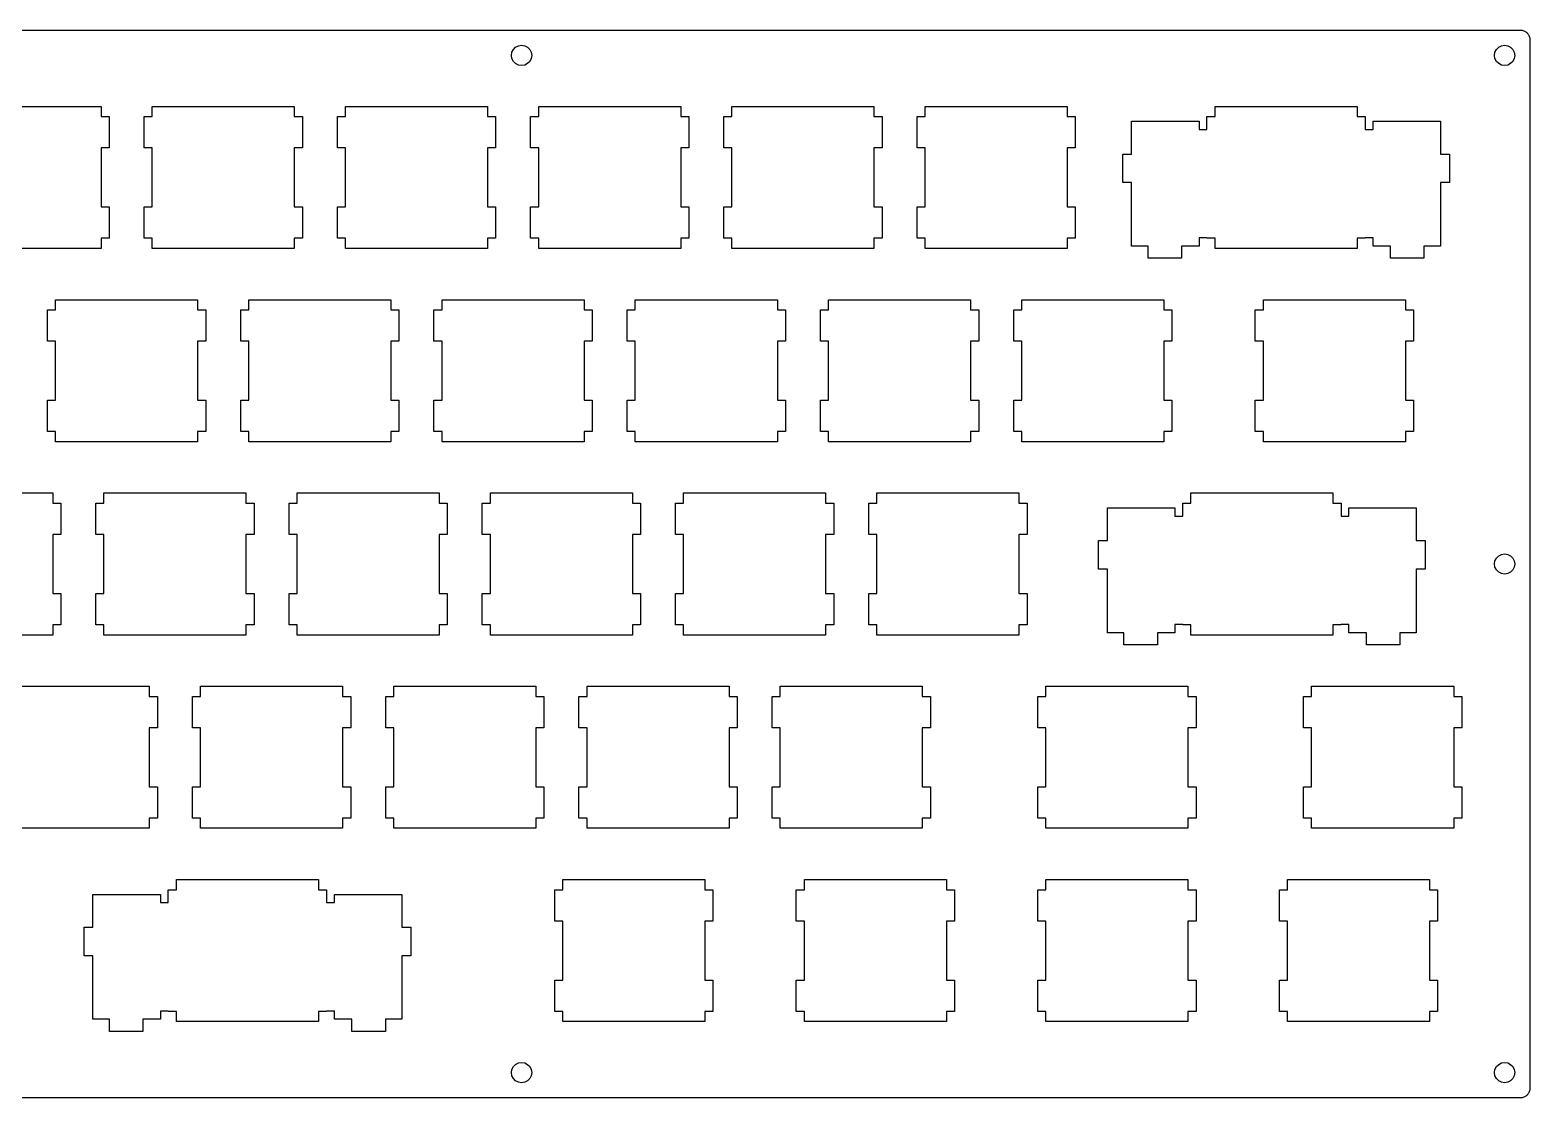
# Model space of a CAD drawing. Extents: x 0 to 296, y 0 to 105.
# Drawn here: x 148 to 295.8, y 0.1 to 105.3 of the extents above; entities that cross this region are included whole.
import ezdxf

# ---------------------------------------------------------------- set-up
doc = ezdxf.new("R2010")
doc.units = 0
doc.layers.get('0').update_dxf_attribs({"linetype": 'CONTINUOUS'})

msp = doc.modelspace()

# ---------------------------------------------------------------- linework, layer by layer
at = {"color": 0}
for p, q in [((1.09416, 105.344), (294.844, 105.344)), ((294.844, 105.344), (294.922, 105.341)), ((294.922, 105.341), (294.999, 105.332)), ((294.999, 105.332), (295.077, 105.317)), ((295.077, 105.317), (295.152, 105.295)), ((295.152, 105.295), (295.227, 105.268)), ((295.227, 105.268), (295.297, 105.235)), ((295.297, 105.235), (295.366, 105.197)), ((295.366, 105.197), (295.432, 105.152)), ((295.432, 105.152), (295.493, 105.104)), ((295.493, 105.104), (295.551, 105.051)), ((295.551, 105.051), (295.605, 104.993)), ((295.605, 104.993), (295.652, 104.932)), ((195.618, 103.431), (195.84, 103.653)), ((195.84, 103.653), (196.118, 103.795)), ((196.118, 103.795), (196.427, 103.843)), ((196.427, 103.843), (196.736, 103.795)), ((196.736, 103.795), (197.015, 103.653)), ((197.015, 103.653), (197.236, 103.431)), ((292.534, 103.431), (292.756, 103.653)), ((292.756, 103.653), (293.034, 103.795)), ((293.034, 103.795), (293.344, 103.843)), ((293.344, 103.843), (293.653, 103.795)), ((293.653, 103.795), (293.931, 103.653)), ((293.931, 103.653), (294.153, 103.431)), ((295.652, 104.932), (295.697, 104.866)), ((295.697, 104.866), (295.735, 104.798)), ((295.735, 104.798), (295.768, 104.727)), ((295.768, 104.727), (295.795, 104.654)), ((295.795, 104.654), (295.815, 104.577)), ((295.815, 104.577), (295.832, 104.501)), ((295.832, 104.501), (295.841, 104.422)), ((295.841, 104.422), (295.844, 104.344)), ((295.844, 104.344), (295.844, 1.09416)), ((195.427, 102.844), (195.476, 103.153)), ((195.476, 102.536), (195.427, 102.844)), ((195.476, 103.153), (195.618, 103.431)), ((195.618, 102.256), (195.476, 102.536)), ((195.84, 102.035), (195.618, 102.256)), ((196.118, 101.894), (195.84, 102.035)), ((197.015, 102.035), (196.736, 101.894)), ((197.236, 102.256), (197.015, 102.035)), ((197.236, 103.431), (197.378, 103.153)), ((197.378, 102.536), (197.236, 102.256)), ((197.378, 103.153), (197.428, 102.844)), ((197.428, 102.844), (197.378, 102.536)), ((292.344, 102.844), (292.392, 103.153)), ((292.392, 102.536), (292.344, 102.844)), ((292.392, 103.153), (292.534, 103.431)), ((292.534, 102.256), (292.392, 102.536)), ((292.756, 102.035), (292.534, 102.256)), ((293.034, 101.894), (292.756, 102.035)), ((293.931, 102.035), (293.653, 101.894)), ((294.153, 102.256), (293.931, 102.035)), ((294.153, 103.431), (294.295, 103.153)), ((294.295, 102.536), (294.153, 102.256)), ((294.295, 103.153), (294.343, 102.844)), ((294.343, 102.844), (294.295, 102.536)), ((196.427, 101.844), (196.118, 101.894)), ((196.736, 101.894), (196.427, 101.844)), ((293.344, 101.844), (293.034, 101.894)), ((293.653, 101.894), (293.344, 101.844)), ((140.969, 97.8186), (154.969, 97.8186)), ((154.969, 97.8186), (154.969, 96.8195)), ((160.019, 96.8195), (160.019, 97.8186)), ((160.019, 97.8186), (174.019, 97.8186)), ((174.019, 97.8186), (174.019, 96.8195)), ((179.069, 96.8195), (179.069, 97.8186)), ((179.069, 97.8186), (193.069, 97.8186)), ((193.069, 97.8186), (193.069, 96.8195)), ((198.119, 96.8195), (198.119, 97.8186)), ((198.119, 97.8186), (212.119, 97.8186)), ((212.119, 97.8186), (212.119, 96.8195)), ((217.169, 96.8195), (217.169, 97.8186)), ((217.169, 97.8186), (231.169, 97.8186)), ((231.169, 97.8186), (231.169, 96.8195)), ((236.219, 96.8195), (236.219, 97.8186)), ((236.219, 97.8186), (250.219, 97.8186)), ((250.219, 97.8186), (250.219, 96.8195)), ((264.794, 96.8195), (264.794, 97.8186)), ((264.794, 97.8186), (278.794, 97.8186)), ((278.794, 97.8186), (278.794, 96.8195)), ((154.969, 96.8195), (155.769, 96.8195)), ((155.769, 96.8195), (155.769, 93.7189)), ((159.218, 93.7189), (159.218, 96.8195)), ((159.218, 96.8195), (160.019, 96.8195)), ((174.019, 96.8195), (174.819, 96.8195)), ((174.819, 96.8195), (174.819, 93.7189)), ((178.268, 93.7189), (178.268, 96.8195)), ((178.268, 96.8195), (179.069, 96.8195)), ((193.069, 96.8195), (193.869, 96.8195)), ((193.869, 96.8195), (193.869, 93.7189)), ((197.318, 93.7189), (197.318, 96.8195)), ((197.318, 96.8195), (198.119, 96.8195)), ((212.119, 96.8195), (212.919, 96.8195)), ((212.919, 96.8195), (212.919, 93.7189)), ((216.368, 93.7189), (216.368, 96.8195)), ((216.368, 96.8195), (217.169, 96.8195)), ((231.169, 96.8195), (231.969, 96.8195)), ((231.969, 96.8195), (231.969, 93.7189)), ((235.418, 93.7189), (235.418, 96.8195)), ((235.418, 96.8195), (236.219, 96.8195)), ((250.219, 96.8195), (251.019, 96.8195)), ((251.019, 96.8195), (251.019, 93.7189)), ((256.569, 93.1196), (256.569, 96.3496)), ((256.569, 96.3496), (263.219, 96.3496)), ((263.219, 96.3496), (263.219, 95.5492)), ((263.993, 95.5492), (263.993, 96.8195)), ((263.993, 96.8195), (264.794, 96.8195)), ((278.794, 96.8195), (279.594, 96.8195)), ((279.594, 96.8195), (279.594, 95.5492)), ((280.369, 95.5492), (280.369, 96.3496)), ((280.369, 96.3496), (287.019, 96.3496)), ((287.019, 96.3496), (287.019, 93.1196)), ((263.219, 95.5492), (263.993, 95.5492)), ((279.594, 95.5492), (280.369, 95.5492)), ((155.769, 93.7189), (154.969, 93.7189)), ((154.969, 93.7189), (154.969, 87.9189)), ((160.019, 93.7189), (159.218, 93.7189)), ((160.019, 87.9189), (160.019, 93.7189)), ((174.819, 93.7189), (174.019, 93.7189)), ((174.019, 93.7189), (174.019, 87.9189)), ((179.069, 93.7189), (178.268, 93.7189)), ((179.069, 87.9189), (179.069, 93.7189)), ((193.869, 93.7189), (193.069, 93.7189)), ((193.069, 93.7189), (193.069, 87.9189)), ((198.119, 93.7189), (197.318, 93.7189)), ((198.119, 87.9189), (198.119, 93.7189)), ((212.919, 93.7189), (212.119, 93.7189)), ((212.119, 93.7189), (212.119, 87.9189)), ((217.169, 93.7189), (216.368, 93.7189)), ((217.169, 87.9189), (217.169, 93.7189)), ((231.969, 93.7189), (231.169, 93.7189)), ((231.169, 93.7189), (231.169, 87.9189)), ((236.219, 93.7189), (235.418, 93.7189)), ((236.219, 87.9189), (236.219, 93.7189)), ((251.019, 93.7189), (250.219, 93.7189)), ((250.219, 93.7189), (250.219, 87.9189)), ((255.694, 90.3192), (255.694, 93.1196)), ((255.694, 93.1196), (256.569, 93.1196)), ((287.019, 93.1196), (287.894, 93.1196)), ((287.894, 93.1196), (287.894, 90.3192)), ((256.569, 90.3192), (255.694, 90.3192)), ((256.569, 84.0493), (256.569, 90.3192)), ((287.019, 90.3192), (287.019, 84.0493)), ((287.894, 90.3192), (287.019, 90.3192)), ((154.969, 87.9189), (155.769, 87.9189)), ((155.769, 87.9189), (155.769, 84.8198)), ((159.218, 84.8198), (159.218, 87.9189)), ((159.218, 87.9189), (160.019, 87.9189)), ((174.019, 87.9189), (174.819, 87.9189)), ((174.819, 87.9189), (174.819, 84.8198)), ((178.268, 84.8198), (178.268, 87.9189)), ((178.268, 87.9189), (179.069, 87.9189)), ((193.069, 87.9189), (193.869, 87.9189)), ((193.869, 87.9189), (193.869, 84.8198)), ((197.318, 84.8198), (197.318, 87.9189)), ((197.318, 87.9189), (198.119, 87.9189)), ((212.119, 87.9189), (212.919, 87.9189)), ((212.919, 87.9189), (212.919, 84.8198)), ((216.368, 84.8198), (216.368, 87.9189)), ((216.368, 87.9189), (217.169, 87.9189)), ((231.169, 87.9189), (231.969, 87.9189)), ((231.969, 87.9189), (231.969, 84.8198)), ((235.418, 84.8198), (235.418, 87.9189)), ((235.418, 87.9189), (236.219, 87.9189)), ((250.219, 87.9189), (251.019, 87.9189)), ((251.019, 87.9189), (251.019, 84.8198)), ((154.969, 84.8198), (154.969, 83.8193)), ((155.769, 84.8198), (154.969, 84.8198)), ((160.019, 84.8198), (159.218, 84.8198)), ((160.019, 83.8193), (160.019, 84.8198)), ((174.019, 84.8198), (174.019, 83.8193)), ((174.819, 84.8198), (174.019, 84.8198)), ((179.069, 84.8198), (178.268, 84.8198)), ((179.069, 83.8193), (179.069, 84.8198)), ((193.069, 84.8198), (193.069, 83.8193)), ((193.869, 84.8198), (193.069, 84.8198)), ((198.119, 84.8198), (197.318, 84.8198)), ((198.119, 83.8193), (198.119, 84.8198)), ((212.119, 84.8198), (212.119, 83.8193)), ((212.919, 84.8198), (212.119, 84.8198)), ((217.169, 84.8198), (216.368, 84.8198)), ((217.169, 83.8193), (217.169, 84.8198)), ((231.169, 84.8198), (231.169, 83.8193)), ((231.969, 84.8198), (231.169, 84.8198)), ((236.219, 84.8198), (235.418, 84.8198)), ((236.219, 83.8193), (236.219, 84.8198)), ((250.219, 84.8198), (250.219, 83.8193)), ((251.019, 84.8198), (250.219, 84.8198)), ((263.993, 84.8487), (263.219, 84.8487)), ((263.219, 84.8487), (263.219, 84.0493)), ((263.993, 84.8198), (263.993, 84.8487)), ((264.794, 84.8198), (263.993, 84.8198)), ((264.794, 83.8193), (264.794, 84.8198)), ((279.594, 84.8198), (278.794, 84.8198)), ((278.794, 84.8198), (278.794, 83.8193)), ((280.369, 84.8487), (279.594, 84.8487)), ((279.594, 84.8487), (279.594, 84.8198)), ((280.369, 84.0493), (280.369, 84.8487)), ((154.969, 83.8193), (140.969, 83.8193)), ((174.019, 83.8193), (160.019, 83.8193)), ((193.069, 83.8193), (179.069, 83.8193)), ((212.119, 83.8193), (198.119, 83.8193)), ((231.169, 83.8193), (217.169, 83.8193)), ((250.219, 83.8193), (236.219, 83.8193)), ((258.193, 84.0493), (256.569, 84.0493)), ((258.193, 82.8492), (258.193, 84.0493)), ((261.494, 82.8492), (258.193, 82.8492)), ((263.219, 84.0493), (261.494, 84.0493)), ((261.494, 84.0493), (261.494, 82.8492)), ((278.794, 83.8193), (264.794, 83.8193)), ((282.094, 84.0493), (280.369, 84.0493)), ((282.094, 82.8492), (282.094, 84.0493)), ((285.393, 82.8492), (282.094, 82.8492)), ((287.019, 84.0493), (285.393, 84.0493)), ((285.393, 84.0493), (285.393, 82.8492)), ((150.494, 77.7695), (150.494, 78.7686)), ((150.494, 78.7686), (164.494, 78.7686)), ((164.494, 78.7686), (164.494, 77.7695)), ((169.544, 77.7695), (169.544, 78.7686)), ((169.544, 78.7686), (183.544, 78.7686)), ((183.544, 78.7686), (183.544, 77.7695)), ((188.594, 77.7695), (188.594, 78.7686)), ((188.594, 78.7686), (202.594, 78.7686)), ((202.594, 78.7686), (202.594, 77.7695)), ((207.644, 77.7695), (207.644, 78.7686)), ((207.644, 78.7686), (221.644, 78.7686)), ((221.644, 78.7686), (221.644, 77.7695)), ((226.694, 77.7695), (226.694, 78.7686)), ((226.694, 78.7686), (240.694, 78.7686)), ((240.694, 78.7686), (240.694, 77.7695)), ((245.744, 77.7695), (245.744, 78.7686)), ((245.744, 78.7686), (259.744, 78.7686)), ((259.744, 78.7686), (259.744, 77.7695)), ((269.557, 77.7695), (269.557, 78.7686)), ((269.557, 78.7686), (283.556, 78.7686)), ((283.556, 78.7686), (283.556, 77.7695)), ((149.693, 74.6689), (149.693, 77.7695)), ((149.693, 77.7695), (150.494, 77.7695)), ((164.494, 77.7695), (165.294, 77.7695)), ((165.294, 77.7695), (165.294, 74.6689)), ((168.743, 74.6689), (168.743, 77.7695)), ((168.743, 77.7695), (169.544, 77.7695)), ((183.544, 77.7695), (184.344, 77.7695)), ((184.344, 77.7695), (184.344, 74.6689)), ((187.793, 74.6689), (187.793, 77.7695)), ((187.793, 77.7695), (188.594, 77.7695)), ((202.594, 77.7695), (203.394, 77.7695)), ((203.394, 77.7695), (203.394, 74.6689)), ((206.843, 74.6689), (206.843, 77.7695)), ((206.843, 77.7695), (207.644, 77.7695)), ((221.644, 77.7695), (222.444, 77.7695)), ((222.444, 77.7695), (222.444, 74.6689)), ((225.893, 74.6689), (225.893, 77.7695)), ((225.893, 77.7695), (226.694, 77.7695)), ((240.694, 77.7695), (241.494, 77.7695)), ((241.494, 77.7695), (241.494, 74.6689)), ((244.943, 74.6689), (244.943, 77.7695)), ((244.943, 77.7695), (245.744, 77.7695)), ((259.744, 77.7695), (260.544, 77.7695)), ((260.544, 77.7695), (260.544, 74.6689)), ((268.757, 74.6689), (268.757, 77.7695)), ((268.757, 77.7695), (269.557, 77.7695)), ((283.556, 77.7695), (284.357, 77.7695)), ((284.357, 77.7695), (284.357, 74.6689)), ((150.494, 74.6689), (149.693, 74.6689)), ((150.494, 68.8689), (150.494, 74.6689)), ((165.294, 74.6689), (164.494, 74.6689)), ((164.494, 74.6689), (164.494, 68.8689)), ((169.544, 74.6689), (168.743, 74.6689)), ((169.544, 68.8689), (169.544, 74.6689)), ((184.344, 74.6689), (183.544, 74.6689)), ((183.544, 74.6689), (183.544, 68.8689)), ((188.594, 74.6689), (187.793, 74.6689)), ((188.594, 68.8689), (188.594, 74.6689)), ((203.394, 74.6689), (202.594, 74.6689)), ((202.594, 74.6689), (202.594, 68.8689)), ((207.644, 74.6689), (206.843, 74.6689)), ((207.644, 68.8689), (207.644, 74.6689)), ((222.444, 74.6689), (221.644, 74.6689)), ((221.644, 74.6689), (221.644, 68.8689)), ((226.694, 74.6689), (225.893, 74.6689)), ((226.694, 68.8689), (226.694, 74.6689)), ((241.494, 74.6689), (240.694, 74.6689)), ((240.694, 74.6689), (240.694, 68.8689)), ((245.744, 74.6689), (244.943, 74.6689)), ((245.744, 68.8689), (245.744, 74.6689)), ((260.544, 74.6689), (259.744, 74.6689)), ((259.744, 74.6689), (259.744, 68.8689)), ((269.557, 74.6689), (268.757, 74.6689)), ((269.557, 68.8689), (269.557, 74.6689)), ((284.357, 74.6689), (283.556, 74.6689)), ((283.556, 74.6689), (283.556, 68.8689)), ((149.693, 65.7698), (149.693, 68.8689)), ((149.693, 68.8689), (150.494, 68.8689)), ((164.494, 68.8689), (165.294, 68.8689)), ((165.294, 68.8689), (165.294, 65.7698)), ((168.743, 65.7698), (168.743, 68.8689)), ((168.743, 68.8689), (169.544, 68.8689)), ((183.544, 68.8689), (184.344, 68.8689)), ((184.344, 68.8689), (184.344, 65.7698)), ((187.793, 65.7698), (187.793, 68.8689)), ((187.793, 68.8689), (188.594, 68.8689)), ((202.594, 68.8689), (203.394, 68.8689)), ((203.394, 68.8689), (203.394, 65.7698)), ((206.843, 65.7698), (206.843, 68.8689)), ((206.843, 68.8689), (207.644, 68.8689)), ((221.644, 68.8689), (222.444, 68.8689)), ((222.444, 68.8689), (222.444, 65.7698)), ((225.893, 65.7698), (225.893, 68.8689)), ((225.893, 68.8689), (226.694, 68.8689)), ((240.694, 68.8689), (241.494, 68.8689)), ((241.494, 68.8689), (241.494, 65.7698)), ((244.943, 65.7698), (244.943, 68.8689)), ((244.943, 68.8689), (245.744, 68.8689)), ((259.744, 68.8689), (260.544, 68.8689)), ((260.544, 68.8689), (260.544, 65.7698)), ((268.757, 65.7698), (268.757, 68.8689)), ((268.757, 68.8689), (269.557, 68.8689)), ((283.556, 68.8689), (284.357, 68.8689)), ((284.357, 68.8689), (284.357, 65.7698)), ((150.494, 65.7698), (149.693, 65.7698)), ((150.494, 64.7693), (150.494, 65.7698)), ((164.494, 65.7698), (164.494, 64.7693)), ((165.294, 65.7698), (164.494, 65.7698)), ((169.544, 65.7698), (168.743, 65.7698)), ((169.544, 64.7693), (169.544, 65.7698)), ((183.544, 65.7698), (183.544, 64.7693)), ((184.344, 65.7698), (183.544, 65.7698)), ((188.594, 65.7698), (187.793, 65.7698)), ((188.594, 64.7693), (188.594, 65.7698)), ((202.594, 65.7698), (202.594, 64.7693)), ((203.394, 65.7698), (202.594, 65.7698)), ((207.644, 65.7698), (206.843, 65.7698)), ((207.644, 64.7693), (207.644, 65.7698)), ((221.644, 65.7698), (221.644, 64.7693)), ((222.444, 65.7698), (221.644, 65.7698)), ((226.694, 65.7698), (225.893, 65.7698)), ((226.694, 64.7693), (226.694, 65.7698)), ((240.694, 65.7698), (240.694, 64.7693)), ((241.494, 65.7698), (240.694, 65.7698)), ((245.744, 65.7698), (244.943, 65.7698)), ((245.744, 64.7693), (245.744, 65.7698)), ((259.744, 65.7698), (259.744, 64.7693)), ((260.544, 65.7698), (259.744, 65.7698)), ((269.557, 65.7698), (268.757, 65.7698)), ((269.557, 64.7693), (269.557, 65.7698)), ((283.556, 65.7698), (283.556, 64.7693)), ((284.357, 65.7698), (283.556, 65.7698)), ((164.494, 64.7693), (150.494, 64.7693)), ((183.544, 64.7693), (169.544, 64.7693)), ((202.594, 64.7693), (188.594, 64.7693)), ((221.644, 64.7693), (207.644, 64.7693)), ((240.694, 64.7693), (226.694, 64.7693)), ((259.744, 64.7693), (245.744, 64.7693)), ((283.556, 64.7693), (269.557, 64.7693)), ((136.207, 59.7186), (150.206, 59.7186)), ((150.206, 59.7186), (150.206, 58.7195)), ((155.257, 58.7195), (155.257, 59.7186)), ((155.257, 59.7186), (169.256, 59.7186)), ((169.256, 59.7186), (169.256, 58.7195)), ((174.307, 58.7195), (174.307, 59.7186)), ((174.307, 59.7186), (188.306, 59.7186)), ((188.306, 59.7186), (188.306, 58.7195)), ((193.357, 58.7195), (193.357, 59.7186)), ((193.357, 59.7186), (207.356, 59.7186)), ((207.356, 59.7186), (207.356, 58.7195)), ((212.407, 58.7195), (212.407, 59.7186)), ((212.407, 59.7186), (226.406, 59.7186)), ((226.406, 59.7186), (226.406, 58.7195)), ((231.457, 58.7195), (231.457, 59.7186)), ((231.457, 59.7186), (245.456, 59.7186)), ((245.456, 59.7186), (245.456, 58.7195)), ((262.413, 58.7195), (262.413, 59.7186)), ((262.413, 59.7186), (276.412, 59.7186)), ((276.412, 59.7186), (276.412, 58.7195)), ((150.206, 58.7195), (151.007, 58.7195)), ((151.007, 58.7195), (151.007, 55.6189)), ((154.457, 55.6189), (154.457, 58.7195)), ((154.457, 58.7195), (155.257, 58.7195)), ((169.256, 58.7195), (170.057, 58.7195)), ((170.057, 58.7195), (170.057, 55.6189)), ((173.507, 55.6189), (173.507, 58.7195)), ((173.507, 58.7195), (174.307, 58.7195)), ((188.306, 58.7195), (189.107, 58.7195)), ((189.107, 58.7195), (189.107, 55.6189)), ((192.557, 55.6189), (192.557, 58.7195)), ((192.557, 58.7195), (193.357, 58.7195)), ((207.356, 58.7195), (208.157, 58.7195)), ((208.157, 58.7195), (208.157, 55.6189)), ((211.607, 55.6189), (211.607, 58.7195)), ((211.607, 58.7195), (212.407, 58.7195)), ((226.406, 58.7195), (227.207, 58.7195)), ((227.207, 58.7195), (227.207, 55.6189)), ((230.657, 55.6189), (230.657, 58.7195)), ((230.657, 58.7195), (231.457, 58.7195)), ((245.456, 58.7195), (246.257, 58.7195)), ((246.257, 58.7195), (246.257, 55.6189)), ((254.187, 55.0196), (254.187, 58.2496)), ((254.187, 58.2496), (260.838, 58.2496)), ((260.838, 58.2496), (260.838, 57.4492)), ((261.612, 57.4492), (261.612, 58.7195)), ((261.612, 58.7195), (262.413, 58.7195)), ((276.412, 58.7195), (277.213, 58.7195)), ((277.213, 58.7195), (277.213, 57.4492)), ((277.987, 57.4492), (277.987, 58.2496)), ((277.987, 58.2496), (284.638, 58.2496)), ((284.638, 58.2496), (284.638, 55.0196)), ((260.838, 57.4492), (261.612, 57.4492)), ((277.213, 57.4492), (277.987, 57.4492)), ((151.007, 55.6189), (150.206, 55.6189)), ((150.206, 55.6189), (150.206, 49.8189)), ((155.257, 55.6189), (154.457, 55.6189)), ((155.257, 49.8189), (155.257, 55.6189)), ((170.057, 55.6189), (169.256, 55.6189)), ((169.256, 55.6189), (169.256, 49.8189)), ((174.307, 55.6189), (173.507, 55.6189)), ((174.307, 49.8189), (174.307, 55.6189)), ((189.107, 55.6189), (188.306, 55.6189)), ((188.306, 55.6189), (188.306, 49.8189)), ((193.357, 55.6189), (192.557, 55.6189)), ((193.357, 49.8189), (193.357, 55.6189)), ((208.157, 55.6189), (207.356, 55.6189)), ((207.356, 55.6189), (207.356, 49.8189)), ((212.407, 55.6189), (211.607, 55.6189)), ((212.407, 49.8189), (212.407, 55.6189)), ((227.207, 55.6189), (226.406, 55.6189)), ((226.406, 55.6189), (226.406, 49.8189)), ((231.457, 55.6189), (230.657, 55.6189)), ((231.457, 49.8189), (231.457, 55.6189)), ((246.257, 55.6189), (245.456, 55.6189)), ((245.456, 55.6189), (245.456, 49.8189)), ((253.312, 52.2192), (253.312, 55.0196)), ((253.312, 55.0196), (254.187, 55.0196)), ((284.638, 55.0196), (285.513, 55.0196)), ((285.513, 55.0196), (285.513, 52.2192)), ((292.392, 53.0281), (292.534, 53.3065)), ((292.534, 53.3065), (292.756, 53.5284)), ((292.756, 53.5284), (293.034, 53.6706)), ((293.034, 53.6706), (293.344, 53.7185)), ((293.344, 53.7185), (293.653, 53.6706)), ((293.653, 53.6706), (293.931, 53.5284)), ((293.931, 53.5284), (294.153, 53.3065)), ((294.153, 53.3065), (294.295, 53.0281)), ((254.187, 52.2192), (253.312, 52.2192)), ((254.187, 45.9493), (254.187, 52.2192)), ((284.638, 52.2192), (284.638, 45.9493)), ((285.513, 52.2192), (284.638, 52.2192)), ((292.344, 52.7195), (292.392, 53.0281)), ((292.392, 52.4097), (292.344, 52.7195)), ((292.534, 52.131), (292.392, 52.4097)), ((292.756, 51.9105), (292.534, 52.131)), ((293.034, 51.7687), (292.756, 51.9105)), ((293.344, 51.719), (293.034, 51.7687)), ((293.653, 51.7687), (293.344, 51.719)), ((293.931, 51.9105), (293.653, 51.7687)), ((294.153, 52.131), (293.931, 51.9105)), ((294.295, 52.4097), (294.153, 52.131)), ((294.295, 53.0281), (294.343, 52.7195)), ((294.343, 52.7195), (294.295, 52.4097)), ((150.206, 49.8189), (151.007, 49.8189)), ((151.007, 49.8189), (151.007, 46.7198)), ((154.457, 46.7198), (154.457, 49.8189)), ((154.457, 49.8189), (155.257, 49.8189)), ((169.256, 49.8189), (170.057, 49.8189)), ((170.057, 49.8189), (170.057, 46.7198)), ((173.507, 46.7198), (173.507, 49.8189)), ((173.507, 49.8189), (174.307, 49.8189)), ((188.306, 49.8189), (189.107, 49.8189)), ((189.107, 49.8189), (189.107, 46.7198)), ((192.557, 46.7198), (192.557, 49.8189)), ((192.557, 49.8189), (193.357, 49.8189)), ((207.356, 49.8189), (208.157, 49.8189)), ((208.157, 49.8189), (208.157, 46.7198)), ((211.607, 46.7198), (211.607, 49.8189)), ((211.607, 49.8189), (212.407, 49.8189)), ((226.406, 49.8189), (227.207, 49.8189)), ((227.207, 49.8189), (227.207, 46.7198)), ((230.657, 46.7198), (230.657, 49.8189)), ((230.657, 49.8189), (231.457, 49.8189)), ((245.456, 49.8189), (246.257, 49.8189)), ((246.257, 49.8189), (246.257, 46.7198)), ((150.206, 46.7198), (150.206, 45.7193)), ((151.007, 46.7198), (150.206, 46.7198)), ((155.257, 46.7198), (154.457, 46.7198)), ((155.257, 45.7193), (155.257, 46.7198)), ((169.256, 46.7198), (169.256, 45.7193)), ((170.057, 46.7198), (169.256, 46.7198)), ((174.307, 46.7198), (173.507, 46.7198)), ((174.307, 45.7193), (174.307, 46.7198)), ((188.306, 46.7198), (188.306, 45.7193)), ((189.107, 46.7198), (188.306, 46.7198)), ((193.357, 46.7198), (192.557, 46.7198)), ((193.357, 45.7193), (193.357, 46.7198)), ((207.356, 46.7198), (207.356, 45.7193)), ((208.157, 46.7198), (207.356, 46.7198)), ((212.407, 46.7198), (211.607, 46.7198)), ((212.407, 45.7193), (212.407, 46.7198)), ((226.406, 46.7198), (226.406, 45.7193)), ((227.207, 46.7198), (226.406, 46.7198)), ((231.457, 46.7198), (230.657, 46.7198)), ((231.457, 45.7193), (231.457, 46.7198)), ((245.456, 46.7198), (245.456, 45.7193)), ((246.257, 46.7198), (245.456, 46.7198)), ((255.812, 45.9493), (254.187, 45.9493)), ((255.812, 44.7492), (255.812, 45.9493)), ((260.838, 45.9493), (259.112, 45.9493)), ((259.112, 45.9493), (259.112, 44.7492)), ((261.612, 46.7487), (260.838, 46.7487)), ((260.838, 46.7487), (260.838, 45.9493)), ((261.612, 46.7198), (261.612, 46.7487)), ((262.413, 46.7198), (261.612, 46.7198)), ((262.413, 45.7193), (262.413, 46.7198)), ((277.213, 46.7198), (276.412, 46.7198)), ((276.412, 46.7198), (276.412, 45.7193)), ((277.987, 46.7487), (277.213, 46.7487)), ((277.213, 46.7487), (277.213, 46.7198)), ((277.987, 45.9493), (277.987, 46.7487)), ((279.713, 45.9493), (277.987, 45.9493)), ((279.713, 44.7492), (279.713, 45.9493)), ((284.638, 45.9493), (283.013, 45.9493)), ((283.013, 45.9493), (283.013, 44.7492)), ((150.206, 45.7193), (136.207, 45.7193)), ((169.256, 45.7193), (155.257, 45.7193)), ((188.306, 45.7193), (174.307, 45.7193)), ((207.356, 45.7193), (193.357, 45.7193)), ((226.406, 45.7193), (212.407, 45.7193)), ((245.456, 45.7193), (231.457, 45.7193)), ((259.112, 44.7492), (255.812, 44.7492)), ((276.412, 45.7193), (262.413, 45.7193)), ((283.013, 44.7492), (279.713, 44.7492)), ((145.732, 40.6686), (159.731, 40.6686)), ((159.731, 40.6686), (159.731, 39.6695)), ((164.782, 39.6695), (164.782, 40.6686)), ((164.782, 40.6686), (178.781, 40.6686)), ((178.781, 40.6686), (178.781, 39.6695)), ((183.832, 39.6695), (183.832, 40.6686)), ((183.832, 40.6686), (197.831, 40.6686)), ((197.831, 40.6686), (197.831, 39.6695)), ((202.882, 39.6695), (202.882, 40.6686)), ((202.882, 40.6686), (216.881, 40.6686)), ((216.881, 40.6686), (216.881, 39.6695)), ((221.932, 39.6695), (221.932, 40.6686)), ((221.932, 40.6686), (235.931, 40.6686)), ((235.931, 40.6686), (235.931, 39.6695)), ((248.126, 39.6695), (248.126, 40.6686)), ((248.126, 40.6686), (262.125, 40.6686)), ((262.125, 40.6686), (262.125, 39.6695)), ((274.319, 39.6695), (274.319, 40.6686)), ((274.319, 40.6686), (288.319, 40.6686)), ((288.319, 40.6686), (288.319, 39.6695)), ((159.731, 39.6695), (160.532, 39.6695)), ((160.532, 39.6695), (160.532, 36.5689)), ((163.982, 36.5689), (163.982, 39.6695)), ((163.982, 39.6695), (164.782, 39.6695)), ((178.781, 39.6695), (179.582, 39.6695)), ((179.582, 39.6695), (179.582, 36.5689)), ((183.032, 36.5689), (183.032, 39.6695)), ((183.032, 39.6695), (183.832, 39.6695)), ((197.831, 39.6695), (198.632, 39.6695)), ((198.632, 39.6695), (198.632, 36.5689)), ((202.082, 36.5689), (202.082, 39.6695)), ((202.082, 39.6695), (202.882, 39.6695)), ((216.881, 39.6695), (217.682, 39.6695)), ((217.682, 39.6695), (217.682, 36.5689)), ((221.132, 36.5689), (221.132, 39.6695)), ((221.132, 39.6695), (221.932, 39.6695)), ((235.931, 39.6695), (236.732, 39.6695)), ((236.732, 39.6695), (236.732, 36.5689)), ((247.325, 36.5689), (247.325, 39.6695)), ((247.325, 39.6695), (248.126, 39.6695)), ((262.125, 39.6695), (262.924, 39.6695)), ((262.924, 39.6695), (262.924, 36.5689)), ((273.518, 36.5689), (273.518, 39.6695)), ((273.518, 39.6695), (274.319, 39.6695)), ((288.319, 39.6695), (289.119, 39.6695)), ((289.119, 39.6695), (289.119, 36.5689)), ((160.532, 36.5689), (159.731, 36.5689)), ((159.731, 36.5689), (159.731, 30.7689)), ((164.782, 36.5689), (163.982, 36.5689)), ((164.782, 30.7689), (164.782, 36.5689)), ((179.582, 36.5689), (178.781, 36.5689)), ((178.781, 36.5689), (178.781, 30.7689)), ((183.832, 36.5689), (183.032, 36.5689)), ((183.832, 30.7689), (183.832, 36.5689)), ((198.632, 36.5689), (197.831, 36.5689)), ((197.831, 36.5689), (197.831, 30.7689)), ((202.882, 36.5689), (202.082, 36.5689)), ((202.882, 30.7689), (202.882, 36.5689)), ((217.682, 36.5689), (216.881, 36.5689)), ((216.881, 36.5689), (216.881, 30.7689)), ((221.932, 36.5689), (221.132, 36.5689)), ((221.932, 30.7689), (221.932, 36.5689)), ((236.732, 36.5689), (235.931, 36.5689)), ((235.931, 36.5689), (235.931, 30.7689)), ((248.126, 36.5689), (247.325, 36.5689)), ((248.126, 30.7689), (248.126, 36.5689)), ((262.924, 36.5689), (262.125, 36.5689)), ((262.125, 36.5689), (262.125, 30.7689)), ((274.319, 36.5689), (273.518, 36.5689)), ((274.319, 30.7689), (274.319, 36.5689)), ((289.119, 36.5689), (288.319, 36.5689)), ((288.319, 36.5689), (288.319, 30.7689)), ((159.731, 30.7689), (160.532, 30.7689)), ((160.532, 30.7689), (160.532, 27.6696)), ((163.982, 27.6696), (163.982, 30.7689)), ((163.982, 30.7689), (164.782, 30.7689)), ((178.781, 30.7689), (179.582, 30.7689)), ((179.582, 30.7689), (179.582, 27.6696)), ((183.032, 27.6696), (183.032, 30.7689)), ((183.032, 30.7689), (183.832, 30.7689)), ((197.831, 30.7689), (198.632, 30.7689)), ((198.632, 30.7689), (198.632, 27.6696)), ((202.082, 27.6696), (202.082, 30.7689)), ((202.082, 30.7689), (202.882, 30.7689)), ((216.881, 30.7689), (217.682, 30.7689)), ((217.682, 30.7689), (217.682, 27.6696)), ((221.132, 27.6696), (221.132, 30.7689)), ((221.132, 30.7689), (221.932, 30.7689)), ((235.931, 30.7689), (236.732, 30.7689)), ((236.732, 30.7689), (236.732, 27.6696)), ((247.325, 27.6696), (247.325, 30.7689)), ((247.325, 30.7689), (248.126, 30.7689)), ((262.125, 30.7689), (262.924, 30.7689)), ((262.924, 30.7689), (262.924, 27.6696)), ((273.518, 27.6696), (273.518, 30.7689)), ((273.518, 30.7689), (274.319, 30.7689)), ((288.319, 30.7689), (289.119, 30.7689)), ((289.119, 30.7689), (289.119, 27.6696)), ((159.731, 26.6692), (145.732, 26.6692)), ((159.731, 27.6696), (159.731, 26.6692)), ((160.532, 27.6696), (159.731, 27.6696)), ((164.782, 27.6696), (163.982, 27.6696)), ((164.782, 26.6692), (164.782, 27.6696)), ((178.781, 26.6692), (164.782, 26.6692)), ((178.781, 27.6696), (178.781, 26.6692)), ((179.582, 27.6696), (178.781, 27.6696)), ((183.832, 27.6696), (183.032, 27.6696)), ((183.832, 26.6692), (183.832, 27.6696)), ((197.831, 26.6692), (183.832, 26.6692)), ((197.831, 27.6696), (197.831, 26.6692)), ((198.632, 27.6696), (197.831, 27.6696)), ((202.882, 27.6696), (202.082, 27.6696)), ((202.882, 26.6692), (202.882, 27.6696)), ((216.881, 26.6692), (202.882, 26.6692)), ((216.881, 27.6696), (216.881, 26.6692)), ((217.682, 27.6696), (216.881, 27.6696)), ((221.932, 27.6696), (221.132, 27.6696)), ((221.932, 26.6692), (221.932, 27.6696)), ((235.931, 26.6692), (221.932, 26.6692)), ((235.931, 27.6696), (235.931, 26.6692)), ((236.732, 27.6696), (235.931, 27.6696)), ((248.126, 27.6696), (247.325, 27.6696)), ((248.126, 26.6692), (248.126, 27.6696)), ((262.125, 26.6692), (248.126, 26.6692)), ((262.125, 27.6696), (262.125, 26.6692)), ((262.924, 27.6696), (262.125, 27.6696)), ((274.319, 27.6696), (273.518, 27.6696)), ((274.319, 26.6692), (274.319, 27.6696)), ((288.319, 26.6692), (274.319, 26.6692)), ((288.319, 27.6696), (288.319, 26.6692)), ((289.119, 27.6696), (288.319, 27.6696)), ((162.401, 20.6196), (162.401, 21.6187)), ((162.401, 21.6187), (176.4, 21.6187)), ((176.4, 21.6187), (176.4, 20.6196)), ((200.501, 20.6196), (200.501, 21.6187)), ((200.501, 21.6187), (214.5, 21.6187)), ((214.5, 21.6187), (214.5, 20.6196)), ((224.313, 20.6196), (224.313, 21.6187)), ((224.313, 21.6187), (238.312, 21.6187)), ((238.312, 21.6187), (238.312, 20.6196)), ((248.126, 20.6196), (248.126, 21.6187)), ((248.126, 21.6187), (262.125, 21.6187)), ((262.125, 21.6187), (262.125, 20.6196)), ((271.938, 20.6196), (271.938, 21.6187)), ((271.938, 21.6187), (285.937, 21.6187)), ((285.937, 21.6187), (285.937, 20.6196)), ((154.175, 16.9195), (154.175, 20.1497)), ((154.175, 20.1497), (160.825, 20.1497)), ((160.825, 20.1497), (160.825, 19.349)), ((160.825, 19.349), (161.6, 19.349)), ((161.6, 19.349), (161.6, 20.6196)), ((161.6, 20.6196), (162.401, 20.6196)), ((176.4, 20.6196), (177.199, 20.6196)), ((177.199, 20.6196), (177.199, 19.349)), ((177.199, 19.349), (177.975, 19.349)), ((177.975, 19.349), (177.975, 20.1497)), ((177.975, 20.1497), (184.626, 20.1497)), ((184.626, 20.1497), (184.626, 16.9195)), ((199.7, 17.519), (199.7, 20.6196)), ((199.7, 20.6196), (200.501, 20.6196)), ((214.5, 20.6196), (215.299, 20.6196)), ((215.299, 20.6196), (215.299, 17.519)), ((223.512, 17.519), (223.512, 20.6196)), ((223.512, 20.6196), (224.313, 20.6196)), ((238.312, 20.6196), (239.113, 20.6196)), ((239.113, 20.6196), (239.113, 17.519)), ((247.325, 17.519), (247.325, 20.6196)), ((247.325, 20.6196), (248.126, 20.6196)), ((262.125, 20.6196), (262.924, 20.6196)), ((262.924, 20.6196), (262.924, 17.519)), ((271.137, 17.519), (271.137, 20.6196)), ((271.137, 20.6196), (271.938, 20.6196)), ((285.937, 20.6196), (286.738, 20.6196)), ((286.738, 20.6196), (286.738, 17.519)), ((153.3, 14.1194), (153.3, 16.9195)), ((153.3, 16.9195), (154.175, 16.9195)), ((184.626, 16.9195), (185.499, 16.9195)), ((185.499, 16.9195), (185.499, 14.1194)), ((200.501, 17.519), (199.7, 17.519)), ((200.501, 11.7189), (200.501, 17.519)), ((215.299, 17.519), (214.5, 17.519)), ((214.5, 17.519), (214.5, 11.7189)), ((224.313, 17.519), (223.512, 17.519)), ((224.313, 11.7189), (224.313, 17.519)), ((239.113, 17.519), (238.312, 17.519)), ((238.312, 17.519), (238.312, 11.7189)), ((248.126, 17.519), (247.325, 17.519)), ((248.126, 11.7189), (248.126, 17.519)), ((262.924, 17.519), (262.125, 17.519)), ((262.125, 17.519), (262.125, 11.7189)), ((271.938, 17.519), (271.137, 17.519)), ((271.938, 11.7189), (271.938, 17.519)), ((286.738, 17.519), (285.937, 17.519)), ((285.937, 17.519), (285.937, 11.7189)), ((154.175, 14.1194), (153.3, 14.1194)), ((154.175, 7.84931), (154.175, 14.1194)), ((184.626, 14.1194), (184.626, 7.84931)), ((185.499, 14.1194), (184.626, 14.1194)), ((199.7, 8.61963), (199.7, 11.7189)), ((199.7, 11.7189), (200.501, 11.7189)), ((214.5, 11.7189), (215.299, 11.7189)), ((215.299, 11.7189), (215.299, 8.61963)), ((223.512, 8.61963), (223.512, 11.7189)), ((223.512, 11.7189), (224.313, 11.7189)), ((238.312, 11.7189), (239.113, 11.7189)), ((239.113, 11.7189), (239.113, 8.61963)), ((247.325, 8.61963), (247.325, 11.7189)), ((247.325, 11.7189), (248.126, 11.7189)), ((262.125, 11.7189), (262.924, 11.7189)), ((262.924, 11.7189), (262.924, 8.61963)), ((271.137, 8.61963), (271.137, 11.7189)), ((271.137, 11.7189), (271.938, 11.7189)), ((285.937, 11.7189), (286.738, 11.7189)), ((286.738, 11.7189), (286.738, 8.61963)), ((155.8, 7.84931), (154.175, 7.84931)), ((155.8, 6.64905), (155.8, 7.84931)), ((160.825, 7.84931), (159.1, 7.84931)), ((159.1, 7.84931), (159.1, 6.64905)), ((161.6, 8.64856), (160.825, 8.64856)), ((160.825, 8.64856), (160.825, 7.84931)), ((161.6, 8.61963), (161.6, 8.64856)), ((162.401, 8.61963), (161.6, 8.61963)), ((162.401, 7.61919), (162.401, 8.61963)), ((176.4, 7.61919), (162.401, 7.61919)), ((177.199, 8.61963), (176.4, 8.61963)), ((176.4, 8.61963), (176.4, 7.61919)), ((177.975, 8.64856), (177.199, 8.64856)), ((177.199, 8.64856), (177.199, 8.61963)), ((177.975, 7.84931), (177.975, 8.64856)), ((179.7, 7.84931), (177.975, 7.84931)), ((179.7, 6.64905), (179.7, 7.84931)), ((184.626, 7.84931), (182.999, 7.84931)), ((182.999, 7.84931), (182.999, 6.64905)), ((200.501, 8.61963), (199.7, 8.61963)), ((200.501, 7.61919), (200.501, 8.61963)), ((214.5, 7.61919), (200.501, 7.61919)), ((214.5, 8.61963), (214.5, 7.61919)), ((215.299, 8.61963), (214.5, 8.61963)), ((224.313, 8.61963), (223.512, 8.61963)), ((224.313, 7.61919), (224.313, 8.61963)), ((238.312, 7.61919), (224.313, 7.61919)), ((238.312, 8.61963), (238.312, 7.61919)), ((239.113, 8.61963), (238.312, 8.61963)), ((248.126, 8.61963), (247.325, 8.61963)), ((248.126, 7.61919), (248.126, 8.61963)), ((262.125, 7.61919), (248.126, 7.61919)), ((262.125, 8.61963), (262.125, 7.61919)), ((262.924, 8.61963), (262.125, 8.61963)), ((271.938, 8.61963), (271.137, 8.61963)), ((271.938, 7.61919), (271.938, 8.61963)), ((285.937, 7.61919), (271.938, 7.61919)), ((285.937, 8.61963), (285.937, 7.61919)), ((286.738, 8.61963), (285.937, 8.61963)), ((159.1, 6.64905), (155.8, 6.64905)), ((182.999, 6.64905), (179.7, 6.64905)), ((195.476, 2.90353), (195.618, 3.18189)), ((195.618, 3.18189), (195.84, 3.40376)), ((195.84, 3.40376), (196.118, 3.5457)), ((196.118, 3.5457), (196.427, 3.59392)), ((196.427, 3.59392), (196.736, 3.5457)), ((196.736, 3.5457), (197.015, 3.40376)), ((197.015, 3.40376), (197.236, 3.18189)), ((197.236, 3.18189), (197.378, 2.90353)), ((292.392, 2.90353), (292.534, 3.18189)), ((292.534, 3.18189), (292.756, 3.40376)), ((292.756, 3.40376), (293.034, 3.5457)), ((293.034, 3.5457), (293.344, 3.59392)), ((293.344, 3.59392), (293.653, 3.5457)), ((293.653, 3.5457), (293.931, 3.40376)), ((293.931, 3.40376), (294.153, 3.18189)), ((294.153, 3.18189), (294.295, 2.90353)), ((195.427, 2.59347), (195.476, 2.90353)), ((195.476, 2.28479), (195.427, 2.59347)), ((195.618, 2.00642), (195.476, 2.28479)), ((195.84, 1.78456), (195.618, 2.00642)), ((196.118, 1.64262), (195.84, 1.78456)), ((196.427, 1.59439), (196.118, 1.64262)), ((196.736, 1.64262), (196.427, 1.59439)), ((197.015, 1.78456), (196.736, 1.64262)), ((197.236, 2.00642), (197.015, 1.78456)), ((197.378, 2.28479), (197.236, 2.00642)), ((197.378, 2.90353), (197.428, 2.59347)), ((197.428, 2.59347), (197.378, 2.28479)), ((292.344, 2.59347), (292.392, 2.90353)), ((292.392, 2.28479), (292.344, 2.59347)), ((292.534, 2.00642), (292.392, 2.28479)), ((292.756, 1.78456), (292.534, 2.00642)), ((293.034, 1.64262), (292.756, 1.78456)), ((293.344, 1.59439), (293.034, 1.64262)), ((293.653, 1.64262), (293.344, 1.59439)), ((293.931, 1.78456), (293.653, 1.64262)), ((294.153, 2.00642), (293.931, 1.78456)), ((294.295, 2.28479), (294.153, 2.00642)), ((294.295, 2.90353), (294.343, 2.59347)), ((294.343, 2.59347), (294.295, 2.28479)), ((294.844, 0.093707), (1.09416, 0.093707)), ((294.922, 0.096463), (294.844, 0.093707)), ((294.999, 0.106109), (294.922, 0.096463)), ((295.077, 0.122645), (294.999, 0.106109)), ((295.152, 0.143316), (295.077, 0.122645)), ((295.227, 0.169499), (295.152, 0.143316)), ((295.297, 0.202572), (295.227, 0.169499)), ((295.366, 0.241157), (295.297, 0.202572)), ((295.432, 0.285254), (295.366, 0.241157)), ((295.493, 0.333485), (295.432, 0.285254)), ((295.551, 0.38723), (295.493, 0.333485)), ((295.605, 0.445107), (295.551, 0.38723)), ((295.652, 0.505739), (295.605, 0.445107)), ((295.697, 0.571885), (295.652, 0.505739)), ((295.735, 0.63941), (295.697, 0.571885)), ((295.768, 0.711069), (295.735, 0.63941)), ((295.795, 0.785481), (295.768, 0.711069)), ((295.815, 0.861275), (295.795, 0.785481)), ((295.832, 0.938445), (295.815, 0.861275)), ((295.841, 1.01562), (295.832, 0.938445)), ((295.844, 1.09416), (295.841, 1.01562))]:
    msp.add_line(p, q, dxfattribs=at)

doc.saveas('drawing.dxf')
